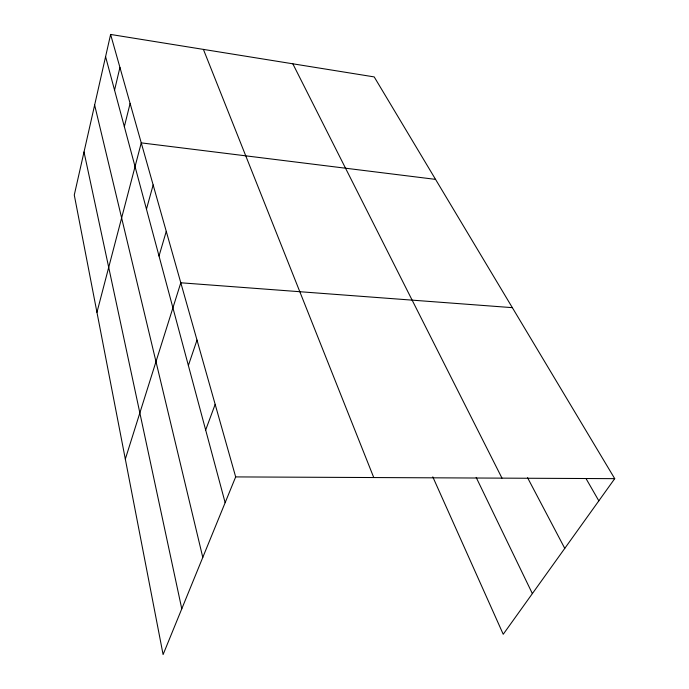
<?xml version="1.0" encoding="UTF-8"?>
<svg xmlns="http://www.w3.org/2000/svg" width="689" height="689" viewBox="0 0 689 689"><rect width="100%" height="100%" fill="white"/><g stroke="black" fill="none" stroke-linecap="round" stroke-linejoin="round"><path stroke-width="1.03" d="M110.61 34.45L74.274 195.013L163.095 654.55L235.672 476.909L110.61 34.45L374.205 76.91L614.726 478.657L503.228 634.268L432.787 476.848M114.555 90.156L119.929 67.427M124.339 126.655L130.109 103.428M96.951 312.332L141.254 142.873L435.543 179.373M146.456 209.163L153.147 184.953M159.021 256.015L166.264 231.358M125.32 459.098L180.802 282.783L512.349 307.656M188.373 365.497L197.002 340.09M205.667 430.014L215.166 404.348M235.672 476.909L614.726 478.657M586.038 478.579L598.827 500.834M527.559 477.684L564.765 548.375M292.825 63.801L501.98 478.132M476.177 477.408L532.364 593.608M203.401 49.393L373.757 477.546M105.581 56.67L225.148 502.677M94.634 105.029L202.79 557.401M84.015 151.985L181.775 608.835"/></g></svg>
